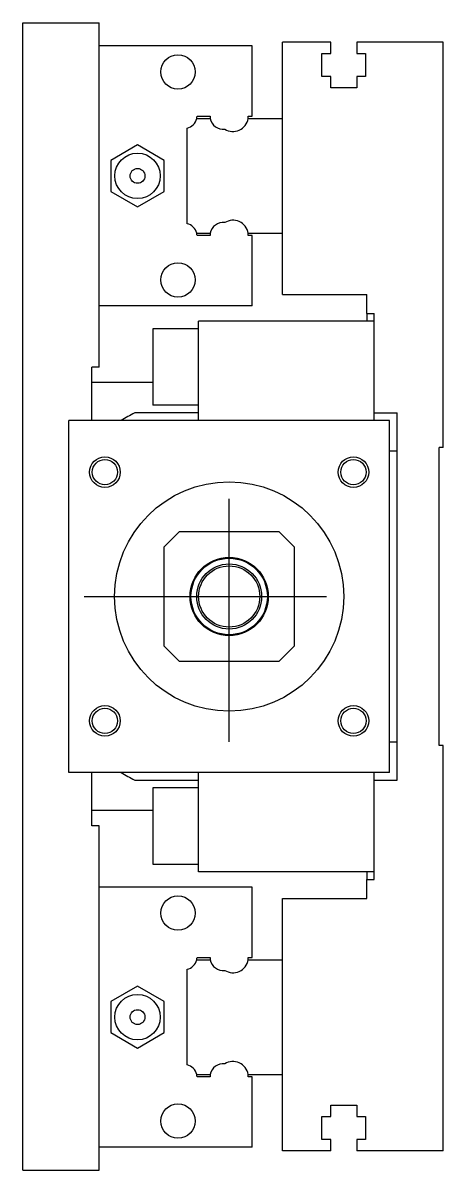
# Model space of a CAD drawing. Extents: x -10 to 847, y -260 to 77.
# Drawn here: x 792.3 to 847.3, y -75 to 75 of the extents above; entities that cross this region are included whole.
import ezdxf

# ---------------------------------------------------------------- set-up
doc = ezdxf.new("R2010")
doc.units = 0
doc.linetypes.add('CENTER', pattern=[50.8, 31.75, -6.35, 6.35, -6.35])
doc.layers.get('0').update_dxf_attribs({"linetype": 'CONTINUOUS'})
doc.layers.add('CENTER', color=1, linetype='CENTER')

msp = doc.modelspace()

# ---------------------------------------------------------------- linework, layer by layer
at = {"color": 7, "linetype": 'CONTINUOUS'}
for p, q in [((792.35, -75), (792.35, 75)), ((792.35, 75), (802.35, 75)), ((802.35, 30), (802.35, 75)), ((826.35, 62.5), (826.35, 72.5)), ((832.65, 72.5), (826.35, 72.5)), ((832.65, 71), (832.65, 72.5)), ((836.05, 72.5), (836.05, 71)), ((847.35, 72.5), (836.05, 72.5)), ((847.35, 19.5), (847.35, 72.5)), ((822.35, 72), (802.35, 72)), ((822.35, 62.8), (822.35, 72)), ((831.5, 71), (832.65, 71)), ((831.5, 68), (831.5, 71)), ((836.05, 71), (837.2, 71)), ((837.2, 71), (837.2, 68)), ((832.65, 68), (831.5, 68)), ((832.65, 66.5), (832.65, 68)), ((836.05, 68), (836.05, 66.5)), ((837.2, 68), (836.05, 68)), ((836.05, 66.5), (832.65, 66.5)), ((815.102272, 62.5), (816.87668, 62.5)), ((815.147056, 62.8), (816.85, 62.8)), ((821.827372, 62.5), (826.35, 62.5)), ((821.85, 62.8), (822.35, 62.8)), ((826.35, 47.5), (826.35, 62.5)), ((826.35, 47.5), (826.35, 62.5)), ((813.85, 48.752272), (813.85, 61.247728)), ((807.35, 59.041452), (803.85, 57.020726)), ((810.849999, 57.020726), (807.35, 59.041452)), ((803.85, 57.020726), (803.849999, 52.979274)), ((810.849999, 52.979274), (810.849999, 57.020726)), ((803.849999, 52.979274), (807.35, 50.958548)), ((807.35, 50.958548), (810.849999, 52.979274)), ((815.102272, 47.5), (816.87668, 47.5)), ((816.85, 47.2), (815.147056, 47.2)), ((821.827372, 47.5), (826.35, 47.5)), ((822.35, 47.2), (821.85, 47.2)), ((822.35, 38), (822.35, 47.2)), ((826.35, 39.5), (826.35, 47.5)), ((826.35, 39.5), (837.35, 39.5)), ((837.35, 37), (837.35, 39.5)), ((822.35, 38), (802.35, 38)), ((837.35, 37), (838.35, 37)), ((837.35, 37), (837.35, 36)), ((838.35, 36), (838.35, 37)), ((809.35, 35), (809.35, 30)), ((815.35, 35), (809.35, 35)), ((838.35, 36), (815.35, 36)), ((815.35, 23), (815.35, 36)), ((838.35, 24), (838.35, 36)), ((838.35, 24), (838.35, 36)), ((802.35, 30), (801.35, 30)), ((801.35, 23), (801.35, 30)), ((809.35, 30), (809.35, 25)), ((809.35, 28), (801.35, 28)), ((815.35, 25), (809.35, 25)), ((798.35, -23), (798.35, 23)), ((840.35, 23), (798.35, 23)), ((815.35, 24), (806.980684, 24)), ((838.35, 23), (838.35, 24)), ((838.35, 24), (841.35, 24)), ((840.35, -23), (840.35, 23)), ((841.35, -24), (841.35, 24)), ((841.35, 19), (840.35, 19)), ((847.35, 19.5), (846.85, 19.5)), ((846.85, -19.5), (846.85, 19.5)), ((812.85, 8.5), (810.85, 6.5)), ((812.85, 8.5), (825.85, 8.5)), ((827.85, 6.5), (825.85, 8.5)), ((810.85, -6.5), (810.85, 6.5)), ((827.85, 6.5), (827.85, -6.5)), ((810.85, -6.5), (812.85, -8.5)), ((825.85, -8.5), (827.85, -6.5)), ((825.85, -8.5), (812.85, -8.5)), ((840.35, -19), (841.35, -19)), ((847.35, -19.5), (846.85, -19.5)), ((847.35, -72.5), (847.35, -19.5)), ((840.35, -23), (798.35, -23)), ((801.35, -30), (801.35, -23)), ((815.35, -36), (815.35, -23)), ((838.35, -24), (838.35, -23)), ((806.980684, -24), (815.35, -24)), ((809.35, -25), (809.35, -30)), ((815.35, -25), (809.35, -25)), ((838.35, -36), (838.35, -24)), ((838.35, -36), (838.35, -24)), ((838.35, -24), (841.35, -24)), ((809.35, -28), (801.35, -28)), ((802.35, -30), (801.35, -30)), ((802.35, -75), (802.35, -30)), ((809.35, -30), (809.35, -35)), ((809.35, -35), (815.35, -35)), ((838.35, -36), (815.35, -36)), ((837.35, -36), (837.35, -37)), ((837.35, -37), (838.35, -37)), ((837.35, -39.5), (837.35, -37)), ((838.35, -37), (838.35, -36)), ((822.35, -38), (802.35, -38)), ((822.35, -47.2), (822.35, -38)), ((826.35, -47.5), (826.35, -39.5)), ((826.35, -39.5), (837.35, -39.5)), ((815.102272, -47.5), (816.87668, -47.5)), ((815.147056, -47.2), (816.85, -47.2)), ((821.827372, -47.5), (826.35, -47.5)), ((821.85, -47.2), (822.35, -47.2)), ((826.35, -62.5), (826.35, -47.5)), ((826.35, -62.5), (826.35, -47.5)), ((813.85, -61.247728), (813.85, -48.752272)), ((807.35, -50.958548), (803.85, -52.979274)), ((810.849999, -52.979274), (807.35, -50.958548)), ((803.85, -52.979274), (803.849999, -57.020726)), ((810.849999, -57.020726), (810.849999, -52.979274)), ((803.849999, -57.020726), (807.35, -59.041452)), ((807.35, -59.041452), (810.849999, -57.020726)), ((815.102272, -62.5), (816.87668, -62.5)), ((816.85, -62.8), (815.147056, -62.8)), ((821.827372, -62.5), (826.35, -62.5)), ((822.35, -62.8), (821.85, -62.8)), ((822.35, -72), (822.35, -62.8)), ((826.35, -72.5), (826.35, -62.5)), ((832.65, -66.5), (836.05, -66.5)), ((832.65, -68), (832.65, -66.5)), ((836.05, -66.5), (836.05, -68)), ((831.5, -68), (832.65, -68)), ((831.5, -71), (831.5, -68)), ((836.05, -68), (837.2, -68)), ((837.2, -68), (837.2, -71)), ((832.65, -71), (831.5, -71)), ((832.65, -72.5), (832.65, -71)), ((836.05, -71), (836.05, -72.5)), ((837.2, -71), (836.05, -71)), ((822.35, -72), (802.35, -72)), ((832.65, -72.5), (826.35, -72.5)), ((847.35, -72.5), (836.05, -72.5)), ((792.35, -75), (802.35, -75))]:
    msp.add_line(p, q, dxfattribs=at)
for centre, radius in [((812.649999, 68.6), 2.25), ((807.35, 55), 2.97), ((807.35, 55), 0.97), ((812.649999, 41.4), 2.25), ((803.086544, 16.263456), 1.65), ((835.613456, 16.263456), 1.65), ((819.35, 0), 15), ((819.35, 0), 5.125), ((819.35, 0), 5), ((819.35, 0), 4.25), ((819.35, 0), 4), ((803.086544, -16.263456), 1.65), ((835.613456, -16.263456), 1.65), ((812.649999, -41.4), 2.25), ((807.35, -55), 2.97), ((807.35, -55), 0.97), ((812.649999, -68.6), 2.25)]:
    msp.add_circle(centre, radius, dxfattribs=at)
at = {"color": 3, "linetype": 'CONTINUOUS'}
for centre in [(803.086544, 16.263456), (835.613456, 16.263456), (803.086544, -16.263456), (835.613456, -16.263456)]:
    msp.add_circle(centre, 2, dxfattribs=at)
at = {"color": 7, "linetype": 'CONTINUOUS'}
for centre, radius, start, end in [((813.45, 62.9), 1.7, 283.608961, 346.391039), ((813.45, 62.9), 1.7, 346.391039, 356.627713), ((818.55, 62.8), 1.7, 180, 190.164249), ((818.55, 62.8), 1.7, 190.164249, 277.540197), ((819.85, 62.8), 2, 237.42103, 351.373073), ((819.85, 62.8), 2, 351.373073, 0), ((813.45, 47.1), 1.7, 13.608961, 76.391039), ((818.55, 47.2), 1.7, 82.459803, 169.835751), ((819.85, 47.2), 2, 8.626927, 122.57897), ((813.45, 47.1), 1.7, 3.372287, 13.608961), ((818.55, 47.2), 1.7, 169.835751, 180), ((819.85, 47.2), 2, 0, 8.626927), ((819.35, 0), 27, 117.266044, 121.586338), ((819.35, 0), 27, 238.413662, 242.733956), ((813.45, -47.1), 1.7, 283.608961, 346.391039), ((813.45, -47.1), 1.7, 346.391039, 356.627713), ((818.55, -47.2), 1.7, 180, 190.164249), ((818.55, -47.2), 1.7, 190.164249, 277.540197), ((819.85, -47.2), 2, 237.42103, 351.373073), ((819.85, -47.2), 2, 351.373073, 0), ((813.45, -62.9), 1.7, 13.608961, 76.391039), ((818.55, -62.8), 1.7, 82.459803, 169.835751), ((819.85, -62.8), 2, 8.626927, 122.57897), ((813.45, -62.9), 1.7, 3.372287, 13.608961), ((818.55, -62.8), 1.7, 169.835751, 180), ((819.85, -62.8), 2, 0, 8.626927)]:
    msp.add_arc(centre, radius, start, end, dxfattribs=at)
at = {"layer": 'CENTER', "color": 1, "linetype": 'CENTER'}
for p, q in [((819.35, -19), (819.35, 19)), ((800.35, 0), (838.35, 0))]:
    msp.add_line(p, q, dxfattribs=at)

doc.saveas('drawing.dxf')
